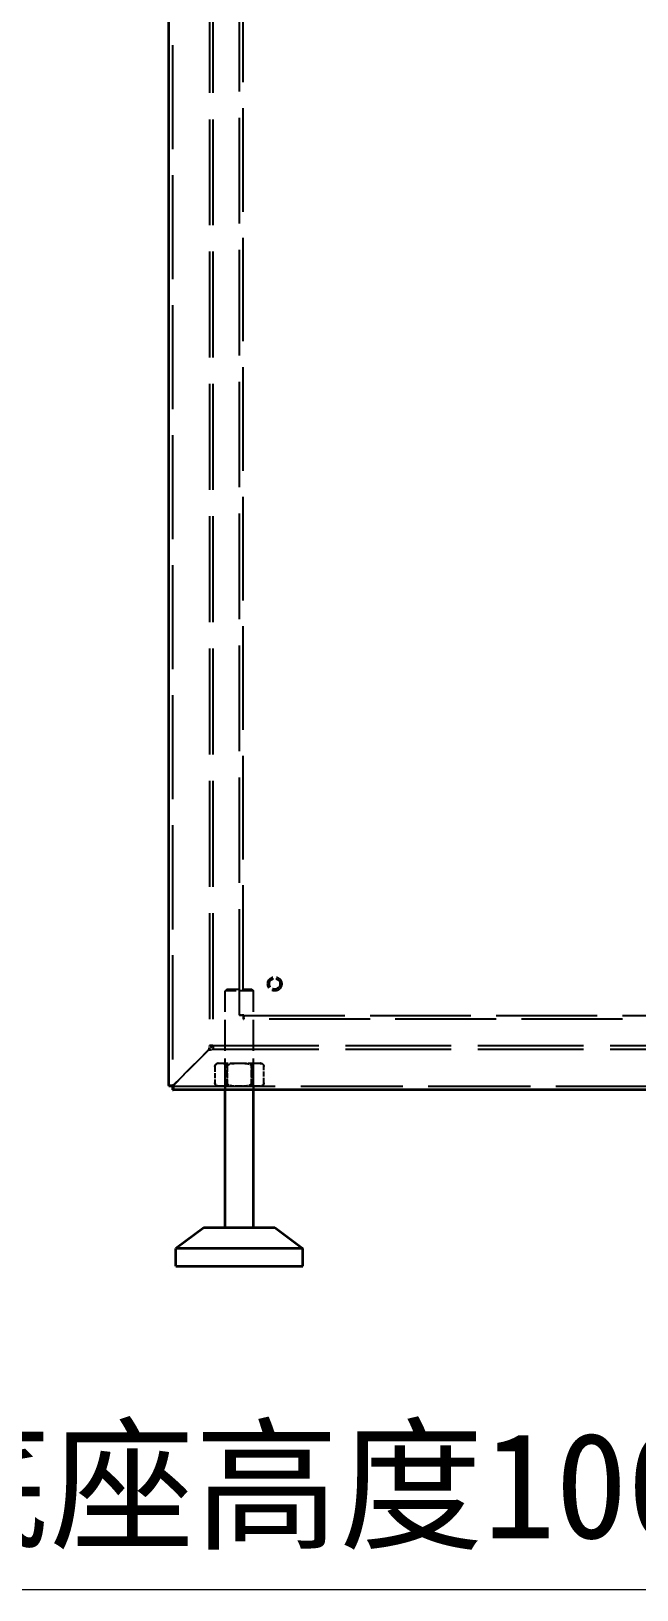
# Model space of a CAD drawing. Header units: millimetres. Extents: x 200 to 5740, y 200 to 4000.
# Drawn here: x 1771 to 2114, y 675 to 1558 of the extents above; entities that cross this region are included whole.
import ezdxf

# ---------------------------------------------------------------- set-up
doc = ezdxf.new("R2010")
doc.units = ezdxf.units.MM
doc.header["$LTSCALE"] = 20
doc.linetypes.add('DASHED', pattern=[0.2067, 0.1654, -0.0413])
for name, color, linetype, lineweight in [('可見 (ISO)', 7, 'Continuous', 35), ('標註 (ISO)', 7, 'Continuous', 18), ('隱藏 (ISO)', 7, 'DASHED', 25)]:
    doc.layers.add(name, color=color, linetype=linetype, lineweight=lineweight)
doc.styles.add('註記文字 (JIS)', font='kaiu.ttf')
doc.dimstyles.new('預設 (JIS)', dxfattribs={"dimscale": 20, "dimtxt": 3, "dimasz": 3, "dimexe": 2, "dimexo": 1, "dimgap": 0.8, "dimtad": 1, "dimrnd": 1e-08, "dimdsep": 46, "dimtxsty": '註記文字 (JIS)', "dimblk": 'Filled-1', "dimcen": 0.09, "dimdle": 10, "dimclrd": 256, "dimclre": 256, "dimclrt": 256, "dimadec": 0, "dimazin": 2, "dimtfac": 0.833333, "dimtmove": 0, "dimatfit": 3, "dimfxl": 0, "dimtolj": 1, "dimtzin": 0, "dimlwd": -1, "dimlwe": -1, "dimarcsym": 0})

# ---------------------------------------------------------------- blocks, each defined once
blk = doc.blocks.new('Filled-1')
at = {"color": 0}
for p, q in [((0, 0), (-1, 0.167)), ((-1, 0.167), (-1, -0.167)), ((-1, 0), (0, 0)), ((-1, -0.167), (0, 0))]:
    blk.add_line(p, q, dxfattribs=at)
at = {"color": 0, "flags": 128}
blk.add_lwpolyline([(-1, -0.167), (0, 0)], dxfattribs=at)
at = {"color": 0}
blk.add_solid([(-1, -0.167), (0, 0), (-1, 0.167), (-1, -0.167)], dxfattribs=at)
blk = doc.blocks.new('*D44')
at = {"layer": 'Defpoints', "color": 0}
for p in [(1495.64, 949.57), (1623.59, 949.57), (1494.14, 849.57)]:
    blk.add_point(p, dxfattribs=at)
at = {"layer": '標註 (ISO)'}
for p, q in [((1623.59, 1009.57), (1623.59, 1069.57)), ((1515.64, 949.57), (1663.59, 949.57)), ((1623.59, 849.57), (1623.59, 949.57)), ((1514.14, 849.57), (1663.59, 849.57)), ((1623.59, 789.57), (1623.59, 729.57)), ((1623.59, 674.56), (1623.59, 729.57)), ((2171.74, 674.56), (1623.59, 674.56))]:
    blk.add_line(p, q, dxfattribs=at)
at = {"layer": '標註 (ISO)', "xscale": 60, "yscale": 60, "zscale": 60}
for p, rotation in [((1623.59, 949.57), 270), ((1623.59, 849.57), 90)]:
    blk.add_blockref('Filled-1', p, dxfattribs=dict(at, rotation=rotation))
at = {"layer": '標註 (ISO)', "insert": (1699.59, 763.81), "char_height": 60, "attachment_point": 1, "style": '註記文字 (JIS)'}
blk.add_mtext('\\A1;\\f標楷體|b0|i0;\\H59.9909;底座高度100', dxfattribs=at)

msp = doc.modelspace()

# ---------------------------------------------------------------- linework, layer by layer
at = {"layer": '可見 (ISO)'}
for p, q in [((1848.637, 960.506), (1848.637, 2655.506)), ((1848.637, 960.506), (1851.137, 960.506)), ((1848.637, 960.506), (1848.637, 960.077)), ((1850.637, 960.077), (1848.637, 960.077)), ((1850.637, 960.077), (1851.066, 960.506)), ((1850.637, 960.506), (1850.637, 960.077)), ((1850.784, 960.506), (1850.639, 960.477)), ((1850.708, 960.006), (1851.137, 960.436)), ((1851.137, 960.006), (1850.708, 960.006)), ((1850.708, 960.006), (1850.708, 958.006)), ((1850.708, 958.006), (1851.137, 958.006)), ((1851.108, 960.006), (1851.137, 960.153)), ((1851.137, 960.506), (1851.137, 958.006)), ((2646.137, 958.006), (1851.137, 958.006)), ((1880.637, 880.006), (1880.637, 958.006)), ((1896.637, 880.006), (1896.637, 958.006)), ((1868.637, 880.006), (1852.637, 868.006)), ((1868.637, 880.006), (1908.637, 880.006)), ((1908.637, 880.006), (1924.637, 868.006)), ((1924.637, 868.006), (1852.637, 868.006)), ((1852.637, 858.006), (1852.637, 868.006)), ((1924.637, 858.006), (1924.637, 868.006)), ((1852.637, 858.006), (1924.637, 858.006))]:
    msp.add_line(p, q, dxfattribs=at)
at = {"layer": '隱藏 (ISO)', "ltscale": 17.826717}
msp.add_line((1850.637, 2655.506), (1850.637, 960.506), dxfattribs=at)
at = {"layer": '隱藏 (ISO)', "ltscale": 18.14068}
for p, q in [((1871.637, 2632.936), (1871.637, 983.077)), ((1873.637, 2632.936), (1873.637, 983.077))]:
    msp.add_line(p, q, dxfattribs=at)
at = {"layer": '隱藏 (ISO)', "ltscale": 17.757401}
msp.add_line((1890.637, 2615.506), (1890.637, 1000.506), dxfattribs=at)
at = {"layer": '隱藏 (ISO)', "ltscale": 18.08176}
msp.add_line((1888.637, 1000.506), (1888.637, 1748.006), dxfattribs=at)
at = {"layer": '隱藏 (ISO)', "ltscale": 0.134582}
for p, q in [((1881.637, 1015.006), (1880.637, 1014.006)), ((1895.637, 1015.006), (1896.637, 1014.006))]:
    msp.add_line(p, q, dxfattribs=at)
at = {"layer": '隱藏 (ISO)', "ltscale": 2.393412}
msp.add_line((1896.637, 1014.006), (1880.637, 1014.006), dxfattribs=at)
at = {"layer": '隱藏 (ISO)', "ltscale": 5.33305}
for p, q in [((1880.637, 958.006), (1880.637, 1014.006)), ((1896.637, 958.006), (1896.637, 1014.006))]:
    msp.add_line(p, q, dxfattribs=at)
at = {"layer": '隱藏 (ISO)', "ltscale": 2.094223}
msp.add_line((1881.637, 1015.006), (1895.637, 1015.006), dxfattribs=at)
at = {"layer": '隱藏 (ISO)', "ltscale": 0.373886}
for p, q in [((1888.637, 1000.506), (1891.137, 1000.506)), ((1891.137, 1000.506), (1891.137, 998.006))]:
    msp.add_line(p, q, dxfattribs=at)
at = {"layer": '隱藏 (ISO)', "ltscale": 0.040783}
for p, q in [((1888.637, 1000.506), (1888.637, 1000.077)), ((1890.637, 1000.506), (1890.637, 1000.077)), ((1891.137, 1000.006), (1890.708, 1000.006)), ((1890.708, 998.006), (1891.137, 998.006))]:
    msp.add_line(p, q, dxfattribs=at)
at = {"layer": '隱藏 (ISO)', "ltscale": 0.19037}
for p, q in [((1890.637, 1000.077), (1888.637, 1000.077)), ((1890.708, 1000.006), (1890.708, 998.006)), ((1873.637, 983.077), (1871.637, 983.077)), ((1873.708, 983.006), (1873.708, 981.006)), ((1880.637, 960.006), (1880.637, 958.006)), ((1896.637, 960.006), (1896.637, 958.006))]:
    msp.add_line(p, q, dxfattribs=at)
at = {"layer": '隱藏 (ISO)', "ltscale": 17.295597}
for p, q in [((1891.137, 1000.006), (2606.137, 1000.006)), ((2606.137, 998.006), (1891.137, 998.006))]:
    msp.add_line(p, q, dxfattribs=at)
at = {"layer": '隱藏 (ISO)', "ltscale": 0.254305}
msp.add_line((1871.637, 983.077), (1871.137, 980.577), dxfattribs=at)
at = {"layer": '隱藏 (ISO)', "ltscale": 0.45467}
for p, q in [((1871.137, 980.577), (1873.637, 983.077)), ((1871.208, 980.506), (1873.708, 983.006))]:
    msp.add_line(p, q, dxfattribs=at)
at = {"layer": '隱藏 (ISO)', "ltscale": 0.25452}
msp.add_line((1871.208, 980.506), (1873.708, 981.006), dxfattribs=at)
at = {"layer": '隱藏 (ISO)', "ltscale": 18.138815}
for p, q in [((1873.708, 983.006), (2623.566, 983.006)), ((1873.708, 981.006), (2623.566, 981.006))]:
    msp.add_line(p, q, dxfattribs=at)
at = {"layer": '隱藏 (ISO)', "ltscale": 2.693548}
for p, q in [((1871.137, 980.577), (1851.137, 960.577)), ((1851.208, 960.506), (1871.208, 980.506))]:
    msp.add_line(p, q, dxfattribs=at)
at = {"layer": '隱藏 (ISO)', "ltscale": 0.588892}
for p, q in [((1876.637, 973.006), (1878.195, 973.006)), ((1899.079, 973.006), (1900.637, 973.006))]:
    msp.add_line(p, q, dxfattribs=at)
at = {"layer": '隱藏 (ISO)', "ltscale": 0.018712}
for p, q in [((1878.195, 973.006), (1878.294, 973.006)), ((1888.538, 973.006), (1888.736, 973.006)), ((1898.98, 973.006), (1899.079, 973.006))]:
    msp.add_line(p, q, dxfattribs=at)
at = {"layer": '隱藏 (ISO)', "ltscale": 1.177884}
for p, q in [((1878.294, 973.006), (1888.538, 973.006)), ((1888.736, 973.006), (1898.98, 973.006))]:
    msp.add_line(p, q, dxfattribs=at)
at = {"layer": '隱藏 (ISO)', "ltscale": 1.237953}
for p, q in [((1881.72, 960.006), (1881.72, 973.006)), ((1895.555, 960.006), (1895.555, 973.006))]:
    msp.add_line(p, q, dxfattribs=at)
at = {"layer": '隱藏 (ISO)', "ltscale": 0.884441}
for p, q in [((1874.781, 971.15), (1874.781, 961.862)), ((1881.709, 971.15), (1881.709, 961.862)), ((1895.565, 971.15), (1895.565, 961.862)), ((1902.493, 961.862), (1902.493, 971.15))]:
    msp.add_line(p, q, dxfattribs=at)
at = {"layer": '隱藏 (ISO)', "ltscale": 0.328368}
msp.add_line((1850.639, 960.477), (1848.637, 960.077), dxfattribs=at)
at = {"layer": '隱藏 (ISO)', "ltscale": 0.328259}
msp.add_line((1850.708, 958.006), (1851.108, 960.006), dxfattribs=at)
at = {"layer": '隱藏 (ISO)', "ltscale": 0.034287}
msp.add_line((1851.137, 960.577), (1850.784, 960.506), dxfattribs=at)
at = {"layer": '隱藏 (ISO)', "ltscale": 0.00944}
for p, q in [((1851.066, 960.506), (1851.137, 960.577)), ((1851.137, 960.436), (1851.208, 960.506))]:
    msp.add_line(p, q, dxfattribs=at)
at = {"layer": '隱藏 (ISO)', "ltscale": 0.034345}
msp.add_line((1851.137, 960.153), (1851.208, 960.506), dxfattribs=at)
at = {"layer": '隱藏 (ISO)', "ltscale": 17.482517}
msp.add_line((1851.137, 960.006), (2646.137, 960.006), dxfattribs=at)
at = {"layer": '隱藏 (ISO)', "ltscale": 2.393412}
msp.add_circle((1908.637, 1018.006), 4, dxfattribs=at)
at = {"layer": '隱藏 (ISO)', "ltscale": 1.795034}
msp.add_circle((1908.637, 1018.006), 3, dxfattribs=at)
at = {"layer": '隱藏 (ISO)', "ltscale": 0.277547}
for centre, start, end in [((1876.637, 971.15), 90, 180), ((1900.637, 971.15), 0, 90), ((1876.637, 961.862), 180, 270), ((1900.637, 961.862), 270, 0)]:
    msp.add_arc(centre, 1.856, start, end, dxfattribs=at)
at = {"layer": '隱藏 (ISO)', "ltscale": 0.721885}
for points, knots in [([(1874.781, 971.15), (1874.781, 971.25), (1874.791, 971.368), (1874.826, 971.571), (1874.86, 971.693), (1875.005, 972.081), (1875.193, 972.316), (1875.571, 972.643), (1875.796, 972.753), (1876.264, 972.906), (1876.507, 972.946), (1877.242, 973.017), (1877.74, 973.006), (1878.195, 973.006)], [0.73061974, 0.73061974, 0.73061974, 0.73061974, 0.76051427, 0.76051427, 0.79520862, 0.79520862, 0.90606977, 0.90606977, 1.04254731, 1.04254731, 1.17902485, 1.17902485, 1.45197994, 1.45197994, 1.45197994, 1.45197994]), ([(1878.294, 973.006), (1878.749, 973.006), (1879.248, 973.017), (1879.983, 972.946), (1880.226, 972.906), (1880.693, 972.753), (1880.918, 972.643), (1881.297, 972.316), (1881.485, 972.081), (1881.63, 971.693), (1881.664, 971.571), (1881.699, 971.368), (1881.709, 971.25), (1881.709, 971.15)], [1.47049903, 1.47049903, 1.47049903, 1.47049903, 1.74345411, 1.74345411, 1.87993165, 1.87993165, 2.01640919, 2.01640919, 2.12727034, 2.12727034, 2.16196469, 2.16196469, 2.19185922, 2.19185922, 2.19185922, 2.19185922])]:
    msp.add_open_spline(points, degree=3, knots=knots, dxfattribs=at)
at = {"layer": '隱藏 (ISO)', "ltscale": 0.721853}
for points, knots in [([(1881.709, 971.15), (1881.709, 971.308), (1881.76, 971.49), (1881.938, 971.82), (1882.121, 972.007), (1882.589, 972.355), (1882.992, 972.527), (1884.13, 972.873), (1885.018, 972.948), (1886.81, 973.014), (1887.715, 973.006), (1888.538, 973.006)], [0.7255648, 0.7255648, 0.7255648, 0.7255648, 0.77279046, 0.77279046, 0.83816979, 0.83816979, 0.94777606, 0.94777606, 1.19482306, 1.19482306, 1.44187006, 1.44187006, 1.44187006, 1.44187006]), ([(1888.736, 973.006), (1889.559, 973.006), (1890.464, 973.014), (1892.256, 972.948), (1893.144, 972.873), (1894.282, 972.527), (1894.685, 972.355), (1895.153, 972.007), (1895.336, 971.82), (1895.514, 971.49), (1895.565, 971.308), (1895.565, 971.15)], [1.46038916, 1.46038916, 1.46038916, 1.46038916, 1.70743616, 1.70743616, 1.95448316, 1.95448316, 2.06408943, 2.06408943, 2.12946876, 2.12946876, 2.17669441, 2.17669441, 2.17669441, 2.17669441]), ([(1895.565, 971.15), (1895.565, 971.308), (1895.591, 971.49), (1895.68, 971.82), (1895.771, 972.007), (1896.005, 972.355), (1896.207, 972.527), (1896.776, 972.873), (1897.22, 972.948), (1898.116, 973.014), (1898.568, 973.006), (1898.98, 973.006)], [0.7255648, 0.7255648, 0.7255648, 0.7255648, 0.77279046, 0.77279046, 0.83816979, 0.83816979, 0.94777606, 0.94777606, 1.19482306, 1.19482306, 1.44187006, 1.44187006, 1.44187006, 1.44187006]), ([(1899.079, 973.006), (1899.491, 973.006), (1899.943, 973.014), (1900.839, 972.948), (1901.283, 972.873), (1901.852, 972.527), (1902.053, 972.355), (1902.287, 972.007), (1902.379, 971.82), (1902.468, 971.49), (1902.493, 971.308), (1902.493, 971.15)], [1.46038916, 1.46038916, 1.46038916, 1.46038916, 1.70743616, 1.70743616, 1.95448316, 1.95448316, 2.06408943, 2.06408943, 2.12946876, 2.12946876, 2.17669441, 2.17669441, 2.17669441, 2.17669441]), ([(1878.195, 960.006), (1877.784, 960.006), (1877.331, 959.998), (1876.435, 960.064), (1875.991, 960.14), (1875.422, 960.485), (1875.221, 960.657), (1874.987, 961.006), (1874.895, 961.193), (1874.806, 961.523), (1874.781, 961.705), (1874.781, 961.862)], [1.46038916, 1.46038916, 1.46038916, 1.46038916, 1.70743616, 1.70743616, 1.95448316, 1.95448316, 2.06408943, 2.06408943, 2.12946876, 2.12946876, 2.17669441, 2.17669441, 2.17669441, 2.17669441]), ([(1881.709, 961.862), (1881.709, 961.705), (1881.683, 961.523), (1881.594, 961.193), (1881.503, 961.006), (1881.269, 960.657), (1881.067, 960.485), (1880.498, 960.14), (1880.054, 960.064), (1879.158, 959.998), (1878.706, 960.006), (1878.294, 960.006)], [0.7255648, 0.7255648, 0.7255648, 0.7255648, 0.77279046, 0.77279046, 0.83816979, 0.83816979, 0.94777606, 0.94777606, 1.19482306, 1.19482306, 1.44187006, 1.44187006, 1.44187006, 1.44187006]), ([(1888.538, 960.006), (1887.715, 960.006), (1886.81, 959.998), (1885.018, 960.064), (1884.13, 960.14), (1882.992, 960.485), (1882.589, 960.657), (1882.121, 961.006), (1881.938, 961.193), (1881.76, 961.523), (1881.709, 961.705), (1881.709, 961.862)], [1.46038916, 1.46038916, 1.46038916, 1.46038916, 1.70743616, 1.70743616, 1.95448316, 1.95448316, 2.06408943, 2.06408943, 2.12946876, 2.12946876, 2.17669441, 2.17669441, 2.17669441, 2.17669441]), ([(1895.565, 961.862), (1895.565, 961.705), (1895.514, 961.523), (1895.336, 961.193), (1895.153, 961.006), (1894.685, 960.657), (1894.282, 960.485), (1893.144, 960.14), (1892.256, 960.064), (1890.464, 959.998), (1889.559, 960.006), (1888.736, 960.006)], [0.7255648, 0.7255648, 0.7255648, 0.7255648, 0.77279046, 0.77279046, 0.83816979, 0.83816979, 0.94777606, 0.94777606, 1.19482306, 1.19482306, 1.44187006, 1.44187006, 1.44187006, 1.44187006]), ([(1898.98, 960.006), (1898.568, 960.006), (1898.116, 959.998), (1897.22, 960.064), (1896.776, 960.14), (1896.207, 960.485), (1896.005, 960.657), (1895.771, 961.006), (1895.68, 961.193), (1895.591, 961.523), (1895.565, 961.705), (1895.565, 961.862)], [1.46038916, 1.46038916, 1.46038916, 1.46038916, 1.70743616, 1.70743616, 1.95448316, 1.95448316, 2.06408943, 2.06408943, 2.12946876, 2.12946876, 2.17669441, 2.17669441, 2.17669441, 2.17669441]), ([(1902.493, 961.862), (1902.493, 961.705), (1902.468, 961.523), (1902.379, 961.193), (1902.287, 961.006), (1902.053, 960.657), (1901.852, 960.485), (1901.283, 960.14), (1900.839, 960.064), (1899.943, 959.998), (1899.491, 960.006), (1899.079, 960.006)], [0.7255648, 0.7255648, 0.7255648, 0.7255648, 0.77279046, 0.77279046, 0.83816979, 0.83816979, 0.94777606, 0.94777606, 1.19482306, 1.19482306, 1.44187006, 1.44187006, 1.44187006, 1.44187006])]:
    msp.add_open_spline(points, degree=3, knots=knots, dxfattribs=at)

# ---------------------------------------------------------------- dimensions: what is measured, and where the dimension line sits
at = {"layer": '標註 (ISO)'}
dim = msp.add_linear_dim(base=(1623.592, 949.57), p1=(1494.135, 849.57), p2=(1495.635, 949.57), angle=90, text='\\f標楷體|b0|i0;\\H59.9909;底座高度<>', dimstyle='預設 (JIS)', override={"dimgap": 0.8, "dimtih": 1, "dimtoh": 1, "dimdec": 2, "dimtol": 0, "dimlim": 0, "dimtp": 0, "dimtm": 0, "dimtdec": 2, "dimtofl": 1, "dimtmove": 1, "dimatfit": 1}, dxfattribs=at)
dim.commit()
dim.dimension.update_dxf_attribs({"geometry": '*D44', "text_midpoint": (1627.607, 674.563), "dimtype": 160})

doc.saveas('drawing.dxf')
